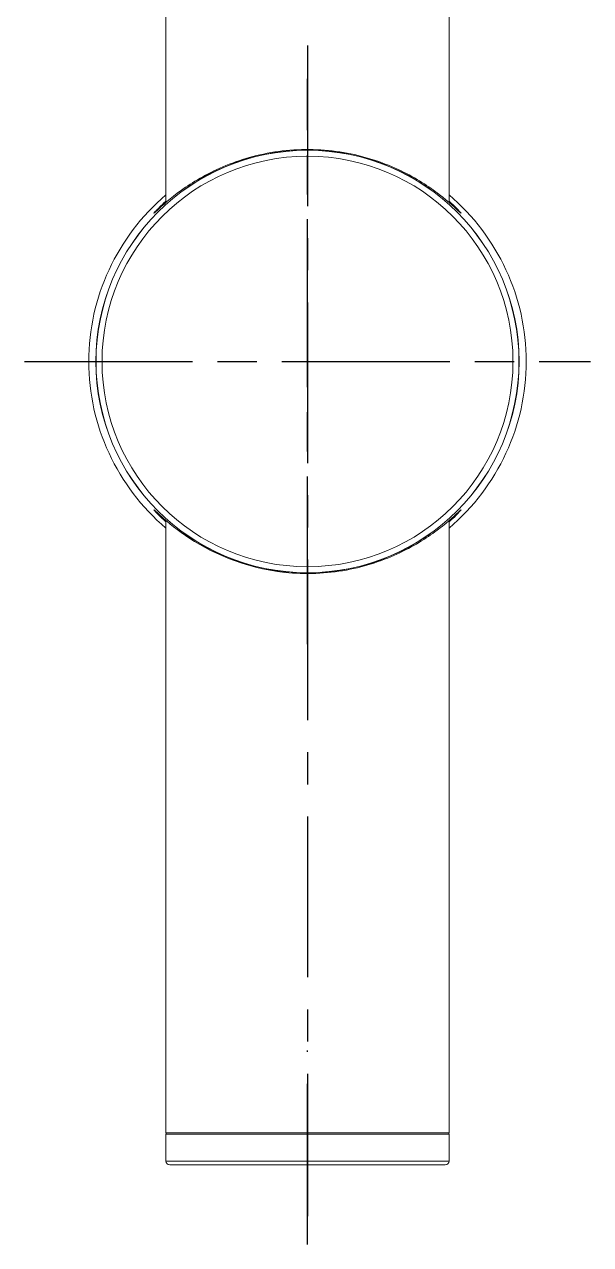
# Model space of a CAD drawing. Extents: x 0 to 1354, y 0 to 992.
# Drawn here: x 760.6 to 804.6, y 157.4 to 252.3 of the extents above; entities that cross this region are included whole.
import ezdxf

# ---------------------------------------------------------------- set-up
doc = ezdxf.new("R2010")
doc.units = 0
doc.header["$LTSCALE"] = 10
doc.header["$MEASUREMENT"] = 0
doc.linetypes.add('CENTER', pattern=[2, 1.25, -0.25, 0.25, -0.25])
doc.layers.get('0').update_dxf_attribs({"linetype": 'CONTINUOUS'})
doc.layers.add('1', color=7, linetype='CONTINUOUS')

msp = doc.modelspace()

# ---------------------------------------------------------------- linework, layer by layer
at = {"color": 1, "linetype": 'CENTER'}
for p, q in [((782.6126094133688, 204.0928762215278), (782.6126094133688, 248.0841492215275)), ((782.6126094133688, 204.6542212215275), (782.6126094133688, 247.5289622215275)), ((760.6169734133687, 226.0885132215278), (804.6082464133688, 226.0885132215278)), ((761.1752394133687, 226.0915912215276), (804.0499804133688, 226.0915912215276))]:
    msp.add_line(p, q, dxfattribs=at)
for points, knots in [([(782.612609646972, 872.5885128611487), (782.612609646972, 867.5885128611487), (782.612609646972, 159.5885128611487)], [0, 0, 0.0070126227208976, 1, 1]), ([(782.612609646972, 157.388512861148), (782.612609646972, 162.388512861148), (782.612609646972, 172.4885128611484)], [0, 0, 0.3311258278145702, 1, 1])]:
    msp.add_open_spline(points, degree=1, knots=knots, dxfattribs=at)
at = {"layer": '1', "color": 7, "linetype": 'Continuous', "lineweight": 18}
for p, q in [((771.6126094133688, 301.6478882215276), (771.6126094133688, 238.4728882215275)), ((793.6126094133688, 238.4619502215276), (793.6126094133688, 301.6478882215276)), ((771.6126094133688, 213.7213252215276), (771.6126094133688, 166.0885132215278)), ((793.6126094133688, 166.0885132215278), (793.6126094133688, 213.7213252215276)), ((782.6126094133688, 166.0885132215278), (771.6126094133688, 166.0885132215278)), ((771.6126094133688, 165.9885132215275), (771.6126094133688, 163.8885132215275)), ((793.6126094133688, 166.0885132215278), (782.6126094133688, 166.0885132215278)), ((793.6126094133688, 163.8885132215275), (793.6126094133688, 165.9885132215275)), ((793.3126094133686, 163.5885132215278), (771.912609413369, 163.5885132215278))]:
    msp.add_line(p, q, dxfattribs=at)
at = {"layer": '1', "color": 7, "linetype": 'Continuous', "lineweight": 13}
for p, q in [((794.5434544133686, 237.6340332215275), (794.5430394133687, 237.6300952215277)), ((770.6829044133688, 214.5419582215275), (770.6842394133687, 214.5436102215278)), ((794.5423914133689, 214.5462542215275), (794.5429184133686, 214.5423612215275)), ((793.6126094133688, 165.9885132215275), (771.6126094133688, 165.9885132215275)), ((793.6126094133688, 163.8885132215275), (771.6126094133688, 163.8885132215275))]:
    msp.add_line(p, q, dxfattribs=at)
at = {"layer": '1', "color": 7, "linetype": 'Continuous', "lineweight": 13, "extrusion": (0, 0, -1)}
for centre, radius in [((-782.6126094133688, 226.0885132215278), 16.4440756751322), ((-782.6126094133688, 226.0915912215276), 16.4309342481332)]:
    msp.add_circle(centre, radius, dxfattribs=at)
at = {"layer": '1', "color": 7, "linetype": 'Continuous', "lineweight": 18}
msp.add_circle((782.6126094133688, 226.0915912215276), 16.43737051614705, dxfattribs=at)
at = {"layer": '1', "color": 7, "linetype": 'Continuous', "lineweight": 13}
for radius in [16.4373590930663, 15.9664074882575]:
    msp.add_circle((782.6126094133688, 226.0915912215276), radius, dxfattribs=at)
at = {"layer": '1', "color": 7, "linetype": 'Continuous', "lineweight": 18}
for centre, radius, start, end in [((782.6126094133688, 226.0885132215278), 16.9956367322508, 130.3368759999897, 229.6631270000067), ((782.6126094133688, 226.0885132215278), 16.9956367322508, 0, 49.66874899998496), ((782.6126094133688, 226.0885132215278), 16.9956367322508, 310.3312510000151, 0), ((771.7126094133687, 165.9885132215275), 0.1, 90, 180), ((793.5126094133689, 165.9885132215275), 0.1, 0, 90), ((771.912609413369, 163.8885132215275), 0.3, 180, 270), ((793.3126094133686, 163.8885132215275), 0.3, 270, 0)]:
    msp.add_arc(centre, radius, start, end, dxfattribs=at)
for points, knots in [([(794.5430393883257, 237.6300950460916), (794.5360317331651, 237.6298397760859), (794.4971969873341, 237.661727474039), (794.1923352009703, 237.9455581544923), (793.6329350556889, 238.4858250715813), (792.0588314864272, 239.6964238600256), (791.0623350890492, 240.3548398149571), (788.6320890197321, 241.5214004345623), (787.2246293148755, 242.0112971605793), (784.1729962571044, 242.5852662600207), (782.5228243276811, 242.6609984081072), (779.3657472346194, 242.3439013674881), (777.8514125191564, 241.9562184189297), (775.1921312858458, 240.9151966230827), (774.058872166519, 240.2731741199721), (772.2277016154644, 239.0188193458541), (771.5175171839646, 238.393940098618), (770.8314985189604, 237.7607097399557), (770.6893257030097, 237.6289853641226), (770.6816465917859, 237.6317736365938)], [0, 0, 0, 0, 0.0386721812742111, 0.0386721812742111, 0.1646405248382986, 0.1646405248382986, 0.2906088684023864, 0.2906088684023864, 0.4165772119664741, 0.4165772119664741, 0.5425455555305615, 0.5425455555305615, 0.6685138990946491, 0.6685138990946491, 0.7944822426587366, 0.7944822426587366, 0.9204505862228242, 0.9204505862228242, 1, 1, 1, 1]), ([(793.6559283145052, 238.5314202299885), (793.8320702729984, 238.3703061616641), (793.9853577868998, 238.2224071266767), (794.3862988757428, 237.8212490589456), (794.5319191003191, 237.6606416594075), (794.5434542497724, 237.6340338482685)], [0, 0, 0, 0, 0.322978567820238, 0.322978567820238, 1, 1, 1, 1]), ([(771.5700260177578, 213.6453285797595), (771.2189697289914, 213.9665250016808), (770.9592954954537, 214.2339348630328), (770.7302588877169, 214.4831239006101), (770.6871447741387, 214.5320217504657), (770.6829040900111, 214.5419578224007)], [0, 0, 0, 0, 0.6367758527561176, 0.6367758527561176, 1, 1, 1, 1]), ([(770.6842394063319, 214.5436101647226), (770.7006790556347, 214.5372415293948), (770.8374437979005, 214.4110607974355), (771.5052164681638, 213.7940633936057), (772.2124609738316, 213.1708663488387), (774.9357293484723, 211.2988463342269), (777.6997343541129, 210.0169342643183), (782.4397373275087, 209.5164610144327), (784.0920092689539, 209.5830855144893), (787.1733200325393, 210.1497952225743), (788.5878303292866, 210.6395265005729), (791.0037184717585, 211.7891174822987), (792.0257645834145, 212.4581537363026), (793.6017761964804, 213.6643737549855), (794.1719651238755, 214.2121006766326), (794.4932542078345, 214.511744029938), (794.5348202132532, 214.5461270303838), (794.5423918585793, 214.5462542864564)], [0, 0, 0, 0, 0.0758269728491591, 0.0758269728491591, 0.2021533162720412, 0.2021533162720412, 0.4548060031178056, 0.4548060031178056, 0.5811323465406878, 0.5811323465406878, 0.7074586899635701, 0.7074586899635701, 0.8337850333864524, 0.8337850333864524, 0.9601113768093346, 0.9601113768093346, 1, 1, 1, 1]), ([(794.5429184845416, 214.5423612557922), (794.5315511973727, 214.5162588224009), (794.3894554451717, 214.3597346865943), (793.9941361194374, 213.9630208542005), (793.8312507525343, 213.8057896193425), (793.6418268813741, 213.6331035108149)], [0, 0, 0, 0, 0.6602964579891679, 0.6602964579891679, 1, 1, 1, 1])]:
    msp.add_open_spline(points, degree=3, knots=knots, dxfattribs=at)
at = {"layer": '1', "color": 7, "linetype": 'Continuous', "lineweight": 13}
msp.add_open_spline([(770.6816465919037, 237.6317736365511), (770.6771656513802, 237.6334006574814), (770.7184797298769, 237.6808291476916), (770.955962278872, 237.9398700009003), (771.2246025883214, 238.2167447578042), (771.5890731466006, 238.5490988289237)], degree=3, knots=[0, 0, 0, 0, 0.3761143470378431, 0.3761143470378431, 1, 1, 1, 1], dxfattribs=at)

doc.saveas('drawing.dxf')
